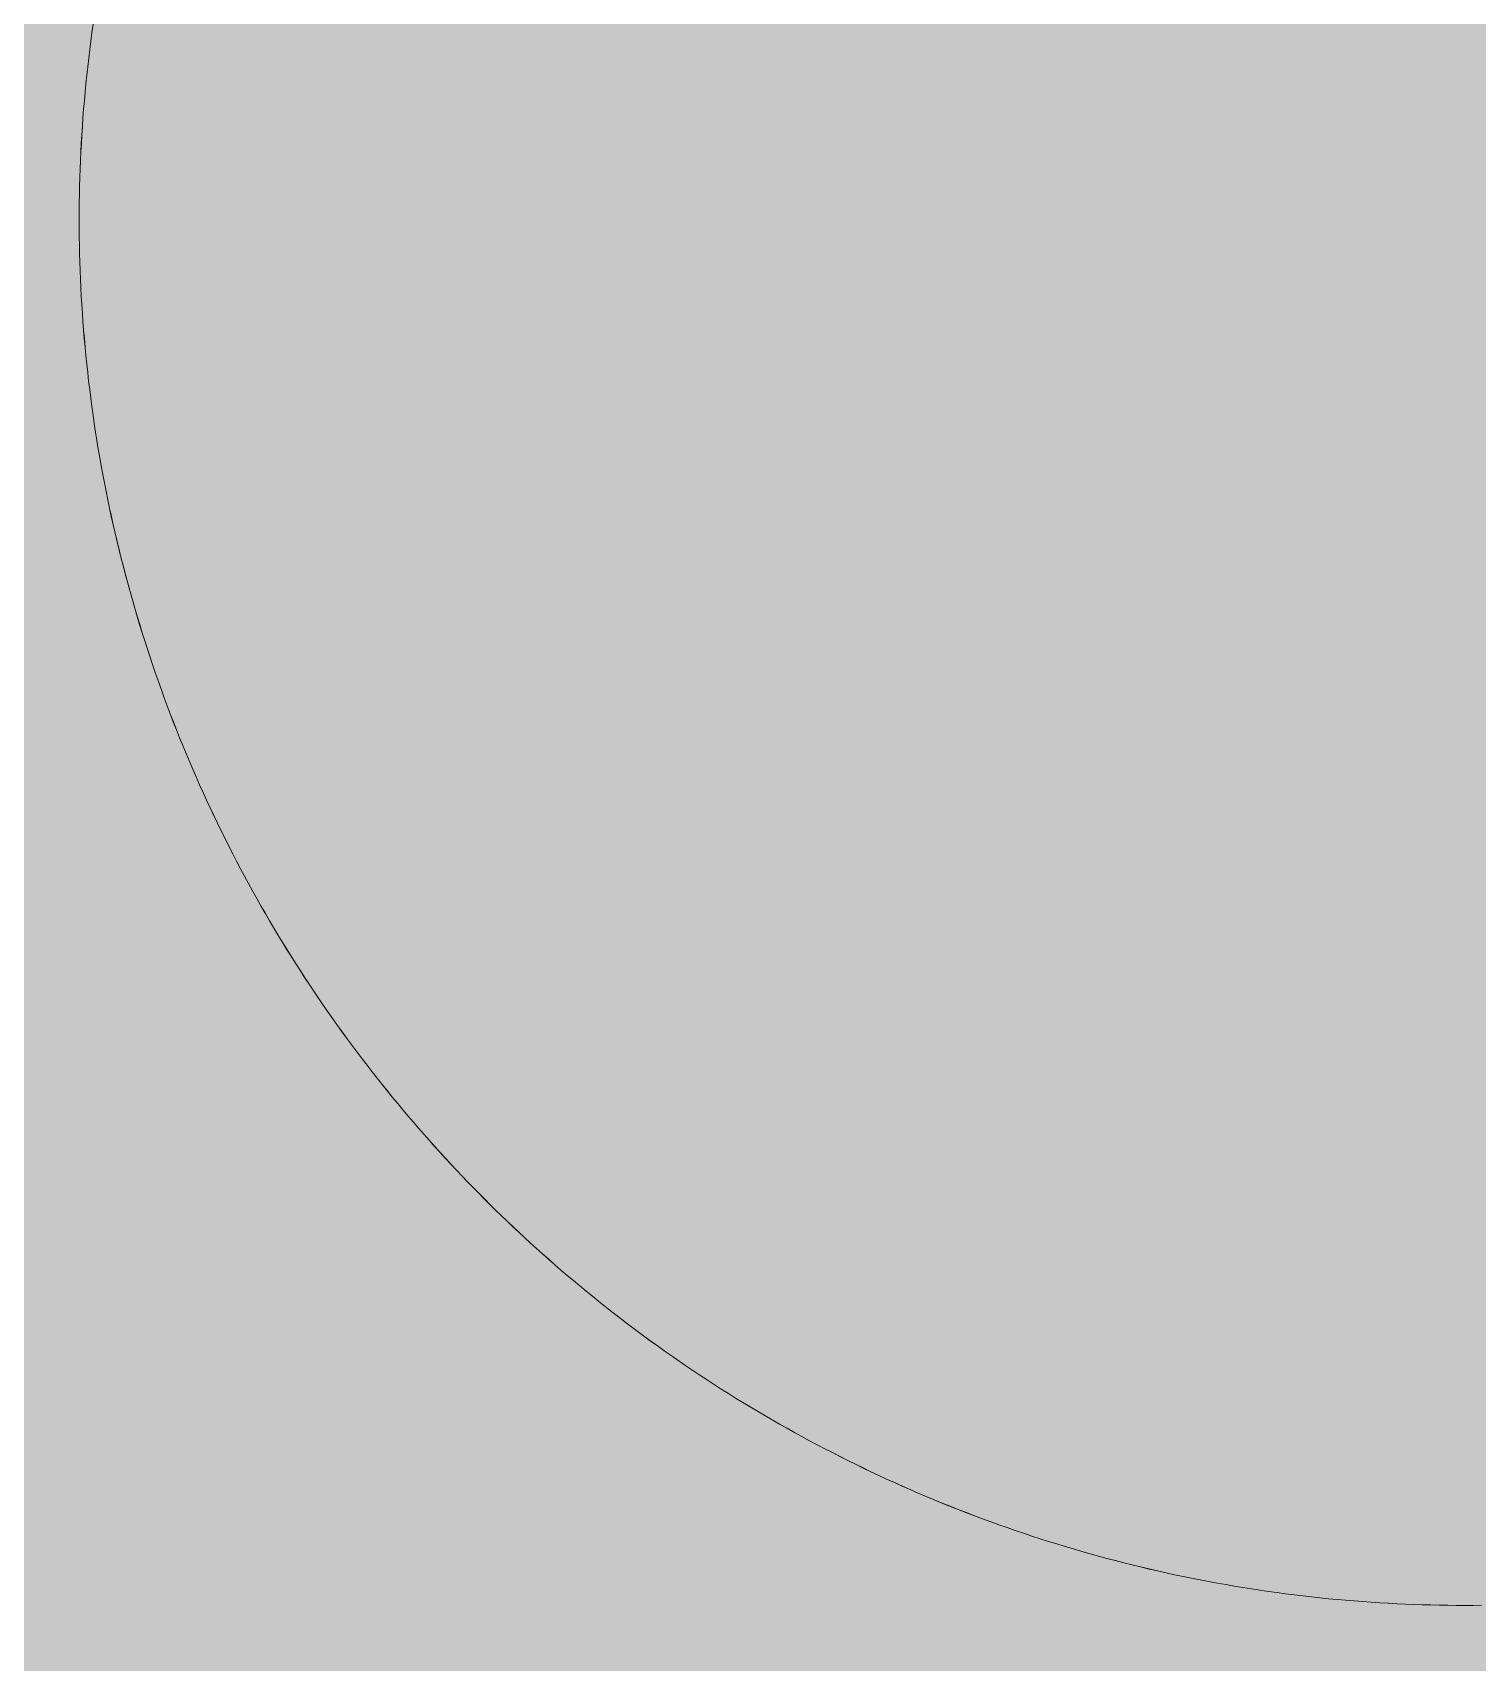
# Model space of a CAD drawing. Header units: millimetres. Extents: x 5622 to 8918, y 2044 to 6634.
# Drawn here: x 8590.203 to 8593.593, y 4436.941 to 4440.764 of the extents above; entities that cross this region are included whole.
import ezdxf

# ---------------------------------------------------------------- set-up
doc = ezdxf.new("R2010")
doc.units = ezdxf.units.MM
doc.linetypes.add('NASCOSTA', pattern=[9.525, 6.35, -3.175])
for name, color, linetype, lineweight in [('F_ARREDI', 7, 'Continuous', 5), ('F_FERRAMENTA', 253, 'Continuous', 5), ('F_MULTI laminato OPACO_retino', 1, 'Continuous', 5), ('F_Proiezioni', 253, 'NASCOSTA', 9)]:
    doc.layers.add(name, color=color, linetype=linetype, lineweight=lineweight)

# ---------------------------------------------------------------- blocks, each defined once
blk = doc.blocks.new("LIBRERIA_ingresso-living_sez._B.B'")
at = {"layer": 'F_MULTI laminato OPACO_retino', "true_color": 0x636466}
h = blk.add_hatch(color=251, dxfattribs=at)
h.dxf.hatch_style = 1
h.paths.add_polyline_path([(41313.1315, 11071.1262), (41913.1315, 11071.1262), (41913.1315, 13145.6262), (41313.1315, 13145.6262)])
at = {"layer": 'F_MULTI laminato OPACO_retino', "true_color": 0x939598}
h = blk.add_hatch(color=252, dxfattribs=at)
h.dxf.hatch_style = 1
h.paths.add_polyline_path([(41313.1315, 13145.6262), (41613.1315, 13145.6262), (41613.1315, 11071.1262), (41313.1315, 11071.1262)])
at = {"layer": 'F_Proiezioni', "color": 1}
for p, q in [((41585.9087, 11848.0433), (41585.9114, 11848.0633)), ((41585.9114, 11848.0633), (41585.9141, 11848.0833)), ((41585.9038, 11848.0034), (41585.9062, 11848.0234)), ((41585.9062, 11848.0234), (41585.9087, 11848.0433)), ((41585.8993, 11847.9634), (41585.9015, 11847.9834)), ((41585.9015, 11847.9834), (41585.9038, 11848.0034)), ((41585.8954, 11847.9234), (41585.8973, 11847.9434)), ((41585.8973, 11847.9434), (41585.8993, 11847.9634)), ((41585.8919, 11847.8834), (41585.8936, 11847.9034)), ((41585.8936, 11847.9034), (41585.8954, 11847.9234)), ((41585.889, 11847.8434), (41585.8904, 11847.8634)), ((41585.8904, 11847.8634), (41585.8919, 11847.8834)), ((41585.8865, 11847.8035), (41585.8877, 11847.8234)), ((41585.8877, 11847.8234), (41585.889, 11847.8434)), ((41585.8855, 11847.7835), (41585.8865, 11847.8035)), ((41585.8837, 11847.7436), (41585.8845, 11847.7636)), ((41585.8845, 11847.7636), (41585.8855, 11847.7835)), ((41585.8825, 11847.7038), (41585.8831, 11847.7237)), ((41585.8831, 11847.7237), (41585.8837, 11847.7436)), ((41585.8818, 11847.664), (41585.8821, 11847.6839)), ((41585.8821, 11847.6839), (41585.8825, 11847.7038)), ((41585.8815, 11847.6243), (41585.8816, 11847.6441)), ((41585.8816, 11847.6441), (41585.8818, 11847.664)), ((41585.8816, 11847.6045), (41585.8815, 11847.6243)), ((41585.8818, 11847.5846), (41585.8816, 11847.6045)), ((41585.8821, 11847.5648), (41585.8818, 11847.5846)), ((41585.8825, 11847.5449), (41585.8821, 11847.5648)), ((41585.8831, 11847.5251), (41585.8825, 11847.5449)), ((41585.8837, 11847.5052), (41585.8831, 11847.5251)), ((41585.8845, 11847.4853), (41585.8837, 11847.5052)), ((41585.8854, 11847.4654), (41585.8845, 11847.4853)), ((41585.8865, 11847.4454), (41585.8854, 11847.4654)), ((41585.8877, 11847.4255), (41585.8865, 11847.4454)), ((41585.8889, 11847.4056), (41585.8877, 11847.4255)), ((41585.8904, 11847.3856), (41585.8889, 11847.4056)), ((41585.8919, 11847.3657), (41585.8904, 11847.3856)), ((41585.8935, 11847.3457), (41585.8919, 11847.3657)), ((41585.8953, 11847.3257), (41585.8935, 11847.3457)), ((41585.8972, 11847.3058), (41585.8953, 11847.3257)), ((41585.8993, 11847.2858), (41585.8972, 11847.3058)), ((41585.9014, 11847.2659), (41585.8993, 11847.2858)), ((41585.9037, 11847.2459), (41585.9014, 11847.2659)), ((41585.9061, 11847.226), (41585.9037, 11847.2459)), ((41585.9086, 11847.206), (41585.9061, 11847.226)), ((41585.9112, 11847.1861), (41585.9086, 11847.206)), ((41585.914, 11847.1662), (41585.9112, 11847.1861)), ((41585.9169, 11847.1463), (41585.914, 11847.1662)), ((41585.9199, 11847.1264), (41585.9169, 11847.1463)), ((41585.9231, 11847.1065), (41585.9199, 11847.1264)), ((41585.9263, 11847.0866), (41585.9231, 11847.1065)), ((41585.9297, 11847.0667), (41585.9263, 11847.0866)), ((41585.9332, 11847.0469), (41585.9297, 11847.0667)), ((41585.9369, 11847.0271), (41585.9332, 11847.0469)), ((41585.9406, 11847.0073), (41585.9369, 11847.0271)), ((41585.9445, 11846.9875), (41585.9406, 11847.0073)), ((41585.9485, 11846.9677), (41585.9445, 11846.9875)), ((41585.9527, 11846.948), (41585.9485, 11846.9677)), ((41585.9569, 11846.9283), (41585.9527, 11846.948)), ((41585.9613, 11846.9086), (41585.9569, 11846.9283)), ((41585.9658, 11846.889), (41585.9613, 11846.9086)), ((41585.9704, 11846.8693), (41585.9658, 11846.889)), ((41585.9752, 11846.8497), (41585.9704, 11846.8693)), ((41585.9801, 11846.8302), (41585.9752, 11846.8497)), ((41585.9851, 11846.8106), (41585.9801, 11846.8302)), ((41585.9902, 11846.7911), (41585.9851, 11846.8106)), ((41585.9954, 11846.7716), (41585.9902, 11846.7911)), ((41586.0008, 11846.7522), (41585.9954, 11846.7716)), ((41586.0062, 11846.7328), (41586.0008, 11846.7522)), ((41586.0118, 11846.7134), (41586.0062, 11846.7328)), ((41586.0175, 11846.6941), (41586.0118, 11846.7134)), ((41586.0233, 11846.6748), (41586.0175, 11846.6941)), ((41586.0293, 11846.6556), (41586.0233, 11846.6748)), ((41586.0354, 11846.6364), (41586.0293, 11846.6556)), ((41586.0415, 11846.6172), (41586.0354, 11846.6364)), ((41586.0478, 11846.5981), (41586.0415, 11846.6172)), ((41586.0542, 11846.579), (41586.0478, 11846.5981)), ((41586.0608, 11846.56), (41586.0542, 11846.579)), ((41586.0674, 11846.541), (41586.0608, 11846.56)), ((41586.0742, 11846.5221), (41586.0674, 11846.541)), ((41586.081, 11846.5032), (41586.0742, 11846.5221)), ((41586.088, 11846.4844), (41586.081, 11846.5032)), ((41586.0951, 11846.4656), (41586.088, 11846.4844)), ((41586.1023, 11846.4469), (41586.0951, 11846.4656)), ((41586.1096, 11846.4282), (41586.1023, 11846.4469)), ((41586.1171, 11846.4096), (41586.1096, 11846.4282)), ((41586.1246, 11846.391), (41586.1171, 11846.4096)), ((41586.1323, 11846.3725), (41586.1246, 11846.391)), ((41586.14, 11846.3541), (41586.1323, 11846.3725)), ((41586.1479, 11846.3357), (41586.14, 11846.3541)), ((41586.1559, 11846.3174), (41586.1479, 11846.3357)), ((41586.164, 11846.2991), (41586.1559, 11846.3174)), ((41586.1722, 11846.2809), (41586.164, 11846.2991)), ((41586.1805, 11846.2627), (41586.1722, 11846.2809)), ((41586.1889, 11846.2447), (41586.1805, 11846.2627)), ((41586.1974, 11846.2266), (41586.1889, 11846.2447)), ((41586.2061, 11846.2087), (41586.1974, 11846.2266)), ((41586.2148, 11846.1908), (41586.2061, 11846.2087)), ((41586.2236, 11846.1729), (41586.2148, 11846.1908)), ((41586.2326, 11846.1552), (41586.2236, 11846.1729)), ((41586.2416, 11846.1375), (41586.2326, 11846.1552)), ((41586.2508, 11846.1198), (41586.2416, 11846.1375)), ((41586.26, 11846.1022), (41586.2508, 11846.1198)), ((41586.2693, 11846.0847), (41586.26, 11846.1022)), ((41586.2788, 11846.0673), (41586.2693, 11846.0847)), ((41586.2883, 11846.05), (41586.2788, 11846.0673)), ((41586.298, 11846.0327), (41586.2883, 11846.05)), ((41586.3077, 11846.0155), (41586.298, 11846.0327)), ((41586.3175, 11845.9983), (41586.3077, 11846.0155)), ((41586.3275, 11845.9812), (41586.3175, 11845.9983)), ((41586.3375, 11845.9642), (41586.3275, 11845.9812)), ((41586.3476, 11845.9473), (41586.3375, 11845.9642)), ((41586.3578, 11845.9305), (41586.3476, 11845.9473)), ((41586.3681, 11845.9137), (41586.3578, 11845.9305)), ((41586.3785, 11845.897), (41586.3681, 11845.9137)), ((41586.389, 11845.8804), (41586.3785, 11845.897)), ((41586.3996, 11845.8639), (41586.389, 11845.8804)), ((41586.4103, 11845.8474), (41586.3996, 11845.8639)), ((41586.421, 11845.8311), (41586.4103, 11845.8474)), ((41586.4319, 11845.8148), (41586.421, 11845.8311)), ((41586.4428, 11845.7986), (41586.4319, 11845.8148)), ((41586.4538, 11845.7825), (41586.4428, 11845.7986)), ((41586.4649, 11845.7664), (41586.4538, 11845.7825)), ((41586.4761, 11845.7505), (41586.4649, 11845.7664)), ((41586.4874, 11845.7346), (41586.4761, 11845.7505)), ((41586.4987, 11845.7188), (41586.4874, 11845.7346)), ((41586.5101, 11845.7032), (41586.4987, 11845.7188)), ((41586.5217, 11845.6876), (41586.5101, 11845.7032)), ((41586.5332, 11845.672), (41586.5217, 11845.6876)), ((41586.5449, 11845.6566), (41586.5332, 11845.672)), ((41586.5567, 11845.6413), (41586.5449, 11845.6566)), ((41586.5685, 11845.626), (41586.5567, 11845.6413)), ((41586.5804, 11845.6109), (41586.5685, 11845.626)), ((41586.5923, 11845.5958), (41586.5804, 11845.6109)), ((41586.6044, 11845.5808), (41586.5923, 11845.5958)), ((41586.6165, 11845.566), (41586.6044, 11845.5808)), ((41586.6286, 11845.5512), (41586.6165, 11845.566)), ((41586.6409, 11845.5365), (41586.6286, 11845.5512)), ((41586.6532, 11845.5219), (41586.6409, 11845.5365)), ((41586.6656, 11845.5074), (41586.6532, 11845.5219)), ((41586.678, 11845.493), (41586.6656, 11845.5074)), ((41586.6905, 11845.4787), (41586.678, 11845.493)), ((41586.7031, 11845.4645), (41586.6905, 11845.4787)), ((41586.7157, 11845.4503), (41586.7031, 11845.4645)), ((41586.7284, 11845.4363), (41586.7157, 11845.4503)), ((41586.7411, 11845.4224), (41586.7284, 11845.4363)), ((41586.7539, 11845.4086), (41586.7411, 11845.4224)), ((41586.7668, 11845.3949), (41586.7539, 11845.4086)), ((41586.7797, 11845.3813), (41586.7668, 11845.3949)), ((41586.7926, 11845.3677), (41586.7797, 11845.3813)), ((41586.8056, 11845.3543), (41586.7926, 11845.3677)), ((41586.8187, 11845.341), (41586.8056, 11845.3543)), ((41586.8318, 11845.3278), (41586.8187, 11845.341)), ((41586.845, 11845.3147), (41586.8318, 11845.3278)), ((41586.8583, 11845.3016), (41586.845, 11845.3147)), ((41586.8717, 11845.2885), (41586.8583, 11845.3016)), ((41586.8852, 11845.2756), (41586.8717, 11845.2885)), ((41586.8988, 11845.2626), (41586.8852, 11845.2756)), ((41586.9126, 11845.2497), (41586.8988, 11845.2626)), ((41586.9264, 11845.2369), (41586.9126, 11845.2497)), ((41586.9403, 11845.2241), (41586.9264, 11845.2369)), ((41586.9544, 11845.2113), (41586.9403, 11845.2241)), ((41586.9685, 11845.1987), (41586.9544, 11845.2113)), ((41586.9828, 11845.186), (41586.9685, 11845.1987)), ((41586.9971, 11845.1735), (41586.9828, 11845.186)), ((41587.0116, 11845.161), (41586.9971, 11845.1735)), ((41587.0261, 11845.1485), (41587.0116, 11845.161)), ((41587.0408, 11845.1361), (41587.0261, 11845.1485)), ((41587.0555, 11845.1238), (41587.0408, 11845.1361)), ((41587.0704, 11845.1115), (41587.0555, 11845.1238)), ((41587.0854, 11845.0993), (41587.0704, 11845.1115)), ((41587.1004, 11845.0872), (41587.0854, 11845.0993)), ((41587.1156, 11845.0751), (41587.1004, 11845.0872)), ((41587.1308, 11845.0631), (41587.1156, 11845.0751)), ((41587.1462, 11845.0512), (41587.1308, 11845.0631)), ((41587.1616, 11845.0394), (41587.1462, 11845.0512)), ((41587.1772, 11845.0276), (41587.1616, 11845.0394)), ((41587.1928, 11845.0159), (41587.1772, 11845.0276)), ((41587.2085, 11845.0043), (41587.1928, 11845.0159)), ((41587.2243, 11844.9927), (41587.2085, 11845.0043)), ((41587.2403, 11844.9813), (41587.2243, 11844.9927)), ((41587.2563, 11844.9699), (41587.2403, 11844.9813)), ((41587.2724, 11844.9586), (41587.2563, 11844.9699)), ((41587.2886, 11844.9473), (41587.2724, 11844.9586)), ((41587.3048, 11844.9362), (41587.2886, 11844.9473)), ((41587.3212, 11844.9252), (41587.3048, 11844.9362)), ((41587.3377, 11844.9142), (41587.3212, 11844.9252)), ((41587.3542, 11844.9033), (41587.3377, 11844.9142)), ((41587.3709, 11844.8925), (41587.3542, 11844.9033)), ((41587.3876, 11844.8818), (41587.3709, 11844.8925)), ((41587.4044, 11844.8712), (41587.3876, 11844.8818)), ((41587.4213, 11844.8607), (41587.4044, 11844.8712)), ((41587.4383, 11844.8502), (41587.4213, 11844.8607)), ((41587.4553, 11844.8399), (41587.4383, 11844.8502)), ((41587.4725, 11844.8297), (41587.4553, 11844.8399)), ((41587.4897, 11844.8195), (41587.4725, 11844.8297)), ((41587.507, 11844.8095), (41587.4897, 11844.8195)), ((41587.5244, 11844.7995), (41587.507, 11844.8095)), ((41587.5418, 11844.7897), (41587.5244, 11844.7995)), ((41587.5594, 11844.7799), (41587.5418, 11844.7897)), ((41587.577, 11844.7702), (41587.5594, 11844.7799)), ((41587.5947, 11844.7607), (41587.577, 11844.7702)), ((41587.6124, 11844.7512), (41587.5947, 11844.7607)), ((41587.6303, 11844.7419), (41587.6124, 11844.7512)), ((41587.6482, 11844.7326), (41587.6303, 11844.7419)), ((41587.6661, 11844.7234), (41587.6482, 11844.7326)), ((41587.6842, 11844.7144), (41587.6661, 11844.7234)), ((41587.7023, 11844.7055), (41587.6842, 11844.7144)), ((41587.7204, 11844.6966), (41587.7023, 11844.7055)), ((41587.7387, 11844.6879), (41587.7204, 11844.6966)), ((41587.757, 11844.6793), (41587.7387, 11844.6879)), ((41587.7754, 11844.6708), (41587.757, 11844.6793)), ((41587.7938, 11844.6624), (41587.7754, 11844.6708)), ((41587.8123, 11844.6541), (41587.7938, 11844.6624)), ((41587.8309, 11844.6459), (41587.8123, 11844.6541)), ((41587.8495, 11844.6378), (41587.8309, 11844.6459)), ((41587.8682, 11844.6299), (41587.8495, 11844.6378)), ((41587.8869, 11844.622), (41587.8682, 11844.6299)), ((41587.9057, 11844.6143), (41587.8869, 11844.622)), ((41587.9246, 11844.6067), (41587.9057, 11844.6143)), ((41587.9435, 11844.5992), (41587.9246, 11844.6067)), ((41587.9625, 11844.5918), (41587.9435, 11844.5992)), ((41587.9815, 11844.5846), (41587.9625, 11844.5918)), ((41588.0006, 11844.5774), (41587.9815, 11844.5846)), ((41588.0197, 11844.5704), (41588.0006, 11844.5774)), ((41588.0389, 11844.5635), (41588.0197, 11844.5704)), ((41588.0581, 11844.5567), (41588.0389, 11844.5635)), ((41588.0774, 11844.55), (41588.0581, 11844.5567)), ((41588.0967, 11844.5435), (41588.0774, 11844.55)), ((41588.1161, 11844.537), (41588.0967, 11844.5435)), ((41588.1355, 11844.5307), (41588.1161, 11844.537)), ((41588.1549, 11844.5245), (41588.1355, 11844.5307)), ((41588.1744, 11844.5185), (41588.1549, 11844.5245)), ((41588.194, 11844.5125), (41588.1744, 11844.5185)), ((41588.2135, 11844.5067), (41588.194, 11844.5125)), ((41588.2332, 11844.501), (41588.2135, 11844.5067)), ((41588.2528, 11844.4954), (41588.2332, 11844.501)), ((41588.2725, 11844.4899), (41588.2528, 11844.4954)), ((41588.2922, 11844.4846), (41588.2725, 11844.4899)), ((41588.3119, 11844.4794), (41588.2922, 11844.4846)), ((41588.3317, 11844.4743), (41588.3119, 11844.4794)), ((41588.3515, 11844.4693), (41588.3317, 11844.4743)), ((41588.3714, 11844.4645), (41588.3515, 11844.4693)), ((41588.3912, 11844.4597), (41588.3714, 11844.4645)), ((41588.4111, 11844.4551), (41588.3912, 11844.4597)), ((41588.431, 11844.4507), (41588.4111, 11844.4551)), ((41588.451, 11844.4463), (41588.431, 11844.4507)), ((41588.4709, 11844.4421), (41588.451, 11844.4463)), ((41588.4909, 11844.438), (41588.4709, 11844.4421)), ((41588.5109, 11844.4341), (41588.4909, 11844.438)), ((41588.5309, 11844.4303), (41588.5109, 11844.4341)), ((41588.5509, 11844.4266), (41588.5309, 11844.4303)), ((41588.5709, 11844.423), (41588.5509, 11844.4266)), ((41588.591, 11844.4196), (41588.5709, 11844.423)), ((41588.6111, 11844.4162), (41588.591, 11844.4196)), ((41588.6311, 11844.4131), (41588.6111, 11844.4162)), ((41588.6512, 11844.41), (41588.6311, 11844.4131)), ((41588.6713, 11844.4071), (41588.6512, 11844.41)), ((41588.6914, 11844.4043), (41588.6713, 11844.4071)), ((41588.7115, 11844.4016), (41588.6914, 11844.4043)), ((41588.7316, 11844.399), (41588.7115, 11844.4016)), ((41588.7517, 11844.3966), (41588.7316, 11844.399)), ((41588.7718, 11844.3943), (41588.7517, 11844.3966)), ((41588.7919, 11844.3921), (41588.7718, 11844.3943)), ((41588.812, 11844.3901), (41588.7919, 11844.3921)), ((41588.832, 11844.3882), (41588.812, 11844.3901)), ((41588.8521, 11844.3864), (41588.832, 11844.3882)), ((41588.8722, 11844.3847), (41588.8521, 11844.3864)), ((41588.8922, 11844.3832), (41588.8722, 11844.3847)), ((41588.9123, 11844.3817), (41588.8922, 11844.3832)), ((41588.9323, 11844.3804), (41588.9123, 11844.3817)), ((41588.9523, 11844.3793), (41588.9323, 11844.3804)), ((41588.9723, 11844.3782), (41588.9523, 11844.3793)), ((41588.9923, 11844.3773), (41588.9723, 11844.3782)), ((41589.0123, 11844.3765), (41588.9923, 11844.3773)), ((41589.0322, 11844.3758), (41589.0123, 11844.3765)), ((41589.0521, 11844.3753), (41589.0322, 11844.3758)), ((41589.072, 11844.3748), (41589.0521, 11844.3753)), ((41589.0919, 11844.3745), (41589.072, 11844.3748)), ((41589.1117, 11844.3743), (41589.0919, 11844.3745)), ((41589.1315, 11844.3743), (41589.1117, 11844.3743)), ((41589.1315, 11844.3743), (41589.1513, 11844.3743)), ((41589.1513, 11844.3743), (41589.1712, 11844.3745))]:
    blk.add_line(p, q, dxfattribs=at)

msp = doc.modelspace()

# ---------------------------------------------------------------- linework, layer by layer
at = {"layer": 'F_FERRAMENTA', "linetype": 'NASCOSTA'}
for p, q in [((8590.3374, 4440.7239), (8590.3399, 4440.7439)), ((8590.3399, 4440.7439), (8590.3426, 4440.7639)), ((8590.3327, 4440.6839), (8590.335, 4440.7039)), ((8590.335, 4440.7039), (8590.3374, 4440.7239)), ((8590.3285, 4440.6439), (8590.3306, 4440.6639)), ((8590.3306, 4440.6639), (8590.3327, 4440.6839)), ((8590.3248, 4440.6039), (8590.3266, 4440.6239)), ((8590.3266, 4440.6239), (8590.3285, 4440.6439)), ((8590.3216, 4440.564), (8590.3232, 4440.584)), ((8590.3232, 4440.584), (8590.3248, 4440.6039)), ((8590.3202, 4440.544), (8590.3216, 4440.564)), ((8590.3178, 4440.504), (8590.3189, 4440.524)), ((8590.3189, 4440.524), (8590.3202, 4440.544)), ((8590.3158, 4440.4641), (8590.3167, 4440.4841)), ((8590.3167, 4440.4841), (8590.3178, 4440.504)), ((8590.3143, 4440.4242), (8590.315, 4440.4442)), ((8590.315, 4440.4442), (8590.3158, 4440.4641)), ((8590.3133, 4440.3844), (8590.3138, 4440.4043)), ((8590.3138, 4440.4043), (8590.3143, 4440.4242)), ((8590.3128, 4440.3447), (8590.313, 4440.3645)), ((8590.313, 4440.3645), (8590.3133, 4440.3844)), ((8590.3128, 4440.3248), (8590.3128, 4440.3447)), ((8590.3128, 4440.305), (8590.3128, 4440.3248)), ((8590.313, 4440.2852), (8590.3128, 4440.305)), ((8590.3133, 4440.2654), (8590.313, 4440.2852)), ((8590.3138, 4440.2455), (8590.3133, 4440.2654)), ((8590.3143, 4440.2256), (8590.3138, 4440.2455)), ((8590.315, 4440.2057), (8590.3143, 4440.2256)), ((8590.3158, 4440.1858), (8590.315, 4440.2057)), ((8590.3167, 4440.1659), (8590.3158, 4440.1858)), ((8590.3177, 4440.146), (8590.3167, 4440.1659)), ((8590.3189, 4440.126), (8590.3177, 4440.146)), ((8590.3202, 4440.1061), (8590.3189, 4440.126)), ((8590.3216, 4440.0862), (8590.3202, 4440.1061)), ((8590.3231, 4440.0662), (8590.3216, 4440.0862)), ((8590.3248, 4440.0462), (8590.3231, 4440.0662)), ((8590.3266, 4440.0263), (8590.3248, 4440.0462)), ((8590.3285, 4440.0063), (8590.3266, 4440.0263)), ((8590.3305, 4439.9864), (8590.3285, 4440.0063)), ((8590.3326, 4439.9664), (8590.3305, 4439.9864)), ((8590.3349, 4439.9465), (8590.3326, 4439.9664)), ((8590.3373, 4439.9265), (8590.3349, 4439.9465)), ((8590.3398, 4439.9066), (8590.3373, 4439.9265)), ((8590.3425, 4439.8866), (8590.3398, 4439.9066)), ((8590.3453, 4439.8667), (8590.3425, 4439.8866)), ((8590.3482, 4439.8468), (8590.3453, 4439.8667)), ((8590.3512, 4439.8269), (8590.3482, 4439.8468)), ((8590.3543, 4439.807), (8590.3512, 4439.8269)), ((8590.3576, 4439.7871), (8590.3543, 4439.807)), ((8590.361, 4439.7673), (8590.3576, 4439.7871)), ((8590.3645, 4439.7474), (8590.361, 4439.7673)), ((8590.3681, 4439.7276), (8590.3645, 4439.7474)), ((8590.3719, 4439.7078), (8590.3681, 4439.7276)), ((8590.3758, 4439.688), (8590.3719, 4439.7078)), ((8590.3798, 4439.6683), (8590.3758, 4439.688)), ((8590.3839, 4439.6486), (8590.3798, 4439.6683)), ((8590.3882, 4439.6288), (8590.3839, 4439.6486)), ((8590.3926, 4439.6092), (8590.3882, 4439.6288)), ((8590.3971, 4439.5895), (8590.3926, 4439.6092)), ((8590.4017, 4439.5699), (8590.3971, 4439.5895)), ((8590.4064, 4439.5503), (8590.4017, 4439.5699)), ((8590.4113, 4439.5307), (8590.4064, 4439.5503)), ((8590.4163, 4439.5112), (8590.4113, 4439.5307)), ((8590.4214, 4439.4917), (8590.4163, 4439.5112)), ((8590.4266, 4439.4722), (8590.4214, 4439.4917)), ((8590.432, 4439.4528), (8590.4266, 4439.4722)), ((8590.4375, 4439.4334), (8590.432, 4439.4528)), ((8590.4431, 4439.414), (8590.4375, 4439.4334)), ((8590.4488, 4439.3947), (8590.4431, 4439.414)), ((8590.4546, 4439.3754), (8590.4488, 4439.3947)), ((8590.4605, 4439.3561), (8590.4546, 4439.3754)), ((8590.4666, 4439.3369), (8590.4605, 4439.3561)), ((8590.4728, 4439.3178), (8590.4666, 4439.3369)), ((8590.4791, 4439.2987), (8590.4728, 4439.3178)), ((8590.4855, 4439.2796), (8590.4791, 4439.2987)), ((8590.492, 4439.2606), (8590.4855, 4439.2796)), ((8590.4986, 4439.2416), (8590.492, 4439.2606)), ((8590.5054, 4439.2226), (8590.4986, 4439.2416)), ((8590.5123, 4439.2038), (8590.5054, 4439.2226)), ((8590.5192, 4439.1849), (8590.5123, 4439.2038)), ((8590.5263, 4439.1662), (8590.5192, 4439.1849)), ((8590.5336, 4439.1474), (8590.5263, 4439.1662)), ((8590.5409, 4439.1288), (8590.5336, 4439.1474)), ((8590.5483, 4439.1101), (8590.5409, 4439.1288)), ((8590.5558, 4439.0916), (8590.5483, 4439.1101)), ((8590.5635, 4439.0731), (8590.5558, 4439.0916)), ((8590.5713, 4439.0546), (8590.5635, 4439.0731)), ((8590.5791, 4439.0363), (8590.5713, 4439.0546)), ((8590.5871, 4439.0179), (8590.5791, 4439.0363)), ((8590.5952, 4438.9997), (8590.5871, 4439.0179)), ((8590.6034, 4438.9814), (8590.5952, 4438.9997)), ((8590.6117, 4438.9633), (8590.6034, 4438.9814)), ((8590.6201, 4438.9452), (8590.6117, 4438.9633)), ((8590.6287, 4438.9272), (8590.6201, 4438.9452)), ((8590.6373, 4438.9092), (8590.6287, 4438.9272)), ((8590.646, 4438.8913), (8590.6373, 4438.9092)), ((8590.6549, 4438.8735), (8590.646, 4438.8913)), ((8590.6638, 4438.8557), (8590.6549, 4438.8735)), ((8590.6729, 4438.838), (8590.6638, 4438.8557)), ((8590.682, 4438.8204), (8590.6729, 4438.838)), ((8590.6912, 4438.8028), (8590.682, 4438.8204)), ((8590.7006, 4438.7853), (8590.6912, 4438.8028)), ((8590.71, 4438.7679), (8590.7006, 4438.7853)), ((8590.7196, 4438.7505), (8590.71, 4438.7679)), ((8590.7292, 4438.7332), (8590.7196, 4438.7505)), ((8590.739, 4438.716), (8590.7292, 4438.7332)), ((8590.7488, 4438.6989), (8590.739, 4438.716)), ((8590.7587, 4438.6818), (8590.7488, 4438.6989)), ((8590.7687, 4438.6648), (8590.7587, 4438.6818)), ((8590.7789, 4438.6479), (8590.7687, 4438.6648)), ((8590.7891, 4438.631), (8590.7789, 4438.6479)), ((8590.7994, 4438.6143), (8590.7891, 4438.631)), ((8590.8098, 4438.5976), (8590.7994, 4438.6143)), ((8590.8203, 4438.581), (8590.8098, 4438.5976)), ((8590.8308, 4438.5644), (8590.8203, 4438.581)), ((8590.8415, 4438.548), (8590.8308, 4438.5644)), ((8590.8523, 4438.5316), (8590.8415, 4438.548)), ((8590.8631, 4438.5153), (8590.8523, 4438.5316)), ((8590.874, 4438.4991), (8590.8631, 4438.5153)), ((8590.885, 4438.483), (8590.874, 4438.4991)), ((8590.8962, 4438.467), (8590.885, 4438.483)), ((8590.9073, 4438.451), (8590.8962, 4438.467)), ((8590.9186, 4438.4352), (8590.9073, 4438.451)), ((8590.93, 4438.4194), (8590.9186, 4438.4352)), ((8590.9414, 4438.4037), (8590.93, 4438.4194)), ((8590.9529, 4438.3881), (8590.9414, 4438.4037)), ((8590.9645, 4438.3726), (8590.9529, 4438.3881)), ((8590.9762, 4438.3572), (8590.9645, 4438.3726)), ((8590.9879, 4438.3418), (8590.9762, 4438.3572)), ((8590.9997, 4438.3266), (8590.9879, 4438.3418)), ((8591.0116, 4438.3114), (8590.9997, 4438.3266)), ((8591.0236, 4438.2964), (8591.0116, 4438.3114)), ((8591.0356, 4438.2814), (8591.0236, 4438.2964)), ((8591.0477, 4438.2665), (8591.0356, 4438.2814)), ((8591.0599, 4438.2517), (8591.0477, 4438.2665)), ((8591.0721, 4438.237), (8591.0599, 4438.2517)), ((8591.0844, 4438.2224), (8591.0721, 4438.237)), ((8591.0968, 4438.2079), (8591.0844, 4438.2224)), ((8591.1092, 4438.1935), (8591.0968, 4438.2079)), ((8591.1217, 4438.1792), (8591.1092, 4438.1935)), ((8591.1343, 4438.165), (8591.1217, 4438.1792)), ((8591.1469, 4438.1509), (8591.1343, 4438.165)), ((8591.1596, 4438.1369), (8591.1469, 4438.1509)), ((8591.1724, 4438.123), (8591.1596, 4438.1369)), ((8591.1851, 4438.1091), (8591.1724, 4438.123)), ((8591.198, 4438.0954), (8591.1851, 4438.1091)), ((8591.2109, 4438.0818), (8591.198, 4438.0954)), ((8591.2239, 4438.0683), (8591.2109, 4438.0818)), ((8591.2369, 4438.0549), (8591.2239, 4438.0683)), ((8591.2499, 4438.0416), (8591.2369, 4438.0549)), ((8591.2631, 4438.0283), (8591.2499, 4438.0416)), ((8591.2762, 4438.0152), (8591.2631, 4438.0283)), ((8591.2895, 4438.0021), (8591.2762, 4438.0152)), ((8591.3029, 4437.9891), (8591.2895, 4438.0021)), ((8591.3165, 4437.9761), (8591.3029, 4437.9891)), ((8591.3301, 4437.9632), (8591.3165, 4437.9761)), ((8591.3438, 4437.9503), (8591.3301, 4437.9632)), ((8591.3576, 4437.9374), (8591.3438, 4437.9503)), ((8591.3716, 4437.9246), (8591.3576, 4437.9374)), ((8591.3856, 4437.9119), (8591.3716, 4437.9246)), ((8591.3998, 4437.8992), (8591.3856, 4437.9119)), ((8591.414, 4437.8866), (8591.3998, 4437.8992)), ((8591.4284, 4437.874), (8591.414, 4437.8866)), ((8591.4428, 4437.8615), (8591.4284, 4437.874)), ((8591.4574, 4437.849), (8591.4428, 4437.8615)), ((8591.472, 4437.8367), (8591.4574, 4437.849)), ((8591.4868, 4437.8243), (8591.472, 4437.8367)), ((8591.5016, 4437.8121), (8591.4868, 4437.8243)), ((8591.5166, 4437.7999), (8591.5016, 4437.8121)), ((8591.5317, 4437.7877), (8591.5166, 4437.7999)), ((8591.5468, 4437.7757), (8591.5317, 4437.7877)), ((8591.5621, 4437.7637), (8591.5468, 4437.7757)), ((8591.5774, 4437.7518), (8591.5621, 4437.7637)), ((8591.5929, 4437.7399), (8591.5774, 4437.7518)), ((8591.6084, 4437.7281), (8591.5929, 4437.7399)), ((8591.624, 4437.7164), (8591.6084, 4437.7281)), ((8591.6398, 4437.7048), (8591.624, 4437.7164)), ((8591.6556, 4437.6933), (8591.6398, 4437.7048)), ((8591.6715, 4437.6818), (8591.6556, 4437.6933)), ((8591.6875, 4437.6704), (8591.6715, 4437.6818)), ((8591.7036, 4437.6591), (8591.6875, 4437.6704)), ((8591.7198, 4437.6479), (8591.7036, 4437.6591)), ((8591.7361, 4437.6367), (8591.7198, 4437.6479)), ((8591.7525, 4437.6257), (8591.7361, 4437.6367)), ((8591.7689, 4437.6147), (8591.7525, 4437.6257)), ((8591.7855, 4437.6038), (8591.7689, 4437.6147)), ((8591.8021, 4437.5931), (8591.7855, 4437.6038)), ((8591.8188, 4437.5824), (8591.8021, 4437.5931)), ((8591.8357, 4437.5717), (8591.8188, 4437.5824)), ((8591.8526, 4437.5612), (8591.8357, 4437.5717)), ((8591.8695, 4437.5508), (8591.8526, 4437.5612)), ((8591.8866, 4437.5405), (8591.8695, 4437.5508)), ((8591.9037, 4437.5302), (8591.8866, 4437.5405)), ((8591.921, 4437.5201), (8591.9037, 4437.5302)), ((8591.9383, 4437.51), (8591.921, 4437.5201)), ((8591.9556, 4437.5001), (8591.9383, 4437.51)), ((8591.9731, 4437.4902), (8591.9556, 4437.5001)), ((8591.9906, 4437.4804), (8591.9731, 4437.4902)), ((8592.0082, 4437.4708), (8591.9906, 4437.4804)), ((8592.0259, 4437.4612), (8592.0082, 4437.4708)), ((8592.0437, 4437.4518), (8592.0259, 4437.4612)), ((8592.0615, 4437.4424), (8592.0437, 4437.4518)), ((8592.0794, 4437.4331), (8592.0615, 4437.4424)), ((8592.0974, 4437.424), (8592.0794, 4437.4331)), ((8592.1154, 4437.4149), (8592.0974, 4437.424)), ((8592.1335, 4437.406), (8592.1154, 4437.4149)), ((8592.1517, 4437.3972), (8592.1335, 4437.406)), ((8592.1699, 4437.3884), (8592.1517, 4437.3972)), ((8592.1882, 4437.3798), (8592.1699, 4437.3884)), ((8592.2066, 4437.3713), (8592.1882, 4437.3798)), ((8592.2251, 4437.3629), (8592.2066, 4437.3713)), ((8592.2436, 4437.3546), (8592.2251, 4437.3629)), ((8592.2621, 4437.3464), (8592.2436, 4437.3546)), ((8592.2807, 4437.3384), (8592.2621, 4437.3464)), ((8592.2994, 4437.3304), (8592.2807, 4437.3384)), ((8592.3182, 4437.3226), (8592.2994, 4437.3304)), ((8592.337, 4437.3149), (8592.3182, 4437.3226)), ((8592.3558, 4437.3073), (8592.337, 4437.3149)), ((8592.3747, 4437.2998), (8592.3558, 4437.3073)), ((8592.3937, 4437.2924), (8592.3747, 4437.2998)), ((8592.4127, 4437.2851), (8592.3937, 4437.2924)), ((8592.4318, 4437.278), (8592.4127, 4437.2851)), ((8592.4509, 4437.271), (8592.4318, 4437.278)), ((8592.4701, 4437.264), (8592.4509, 4437.271)), ((8592.4893, 4437.2573), (8592.4701, 4437.264)), ((8592.5086, 4437.2506), (8592.4893, 4437.2573)), ((8592.5279, 4437.244), (8592.5086, 4437.2506)), ((8592.5473, 4437.2376), (8592.5279, 4437.244)), ((8592.5667, 4437.2313), (8592.5473, 4437.2376)), ((8592.5862, 4437.2251), (8592.5667, 4437.2313)), ((8592.6057, 4437.219), (8592.5862, 4437.2251)), ((8592.6252, 4437.2131), (8592.6057, 4437.219)), ((8592.6448, 4437.2072), (8592.6252, 4437.2131)), ((8592.6644, 4437.2015), (8592.6448, 4437.2072)), ((8592.684, 4437.1959), (8592.6644, 4437.2015)), ((8592.7037, 4437.1905), (8592.684, 4437.1959)), ((8592.7234, 4437.1851), (8592.7037, 4437.1905)), ((8592.7432, 4437.1799), (8592.7234, 4437.1851)), ((8592.763, 4437.1748), (8592.7432, 4437.1799)), ((8592.7828, 4437.1698), (8592.763, 4437.1748)), ((8592.8026, 4437.165), (8592.7828, 4437.1698)), ((8592.8225, 4437.1603), (8592.8026, 4437.165)), ((8592.8424, 4437.1557), (8592.8225, 4437.1603)), ((8592.8623, 4437.1512), (8592.8424, 4437.1557)), ((8592.8822, 4437.1469), (8592.8623, 4437.1512)), ((8592.9022, 4437.1427), (8592.8822, 4437.1469)), ((8592.9221, 4437.1386), (8592.9022, 4437.1427)), ((8592.9421, 4437.1346), (8592.9221, 4437.1386)), ((8592.9621, 4437.1308), (8592.9421, 4437.1346)), ((8592.9822, 4437.1271), (8592.9621, 4437.1308)), ((8593.0022, 4437.1235), (8592.9822, 4437.1271)), ((8593.0222, 4437.1201), (8593.0022, 4437.1235)), ((8593.0423, 4437.1168), (8593.0222, 4437.1201)), ((8593.0624, 4437.1136), (8593.0423, 4437.1168)), ((8593.0825, 4437.1105), (8593.0624, 4437.1136)), ((8593.1025, 4437.1076), (8593.0825, 4437.1105)), ((8593.1226, 4437.1048), (8593.1025, 4437.1076)), ((8593.1427, 4437.1021), (8593.1226, 4437.1048)), ((8593.1628, 4437.0996), (8593.1427, 4437.1021)), ((8593.1829, 4437.0972), (8593.1628, 4437.0996)), ((8593.203, 4437.0949), (8593.1829, 4437.0972)), ((8593.2231, 4437.0927), (8593.203, 4437.0949)), ((8593.2432, 4437.0906), (8593.2231, 4437.0927)), ((8593.2633, 4437.0887), (8593.2432, 4437.0906)), ((8593.2834, 4437.0869), (8593.2633, 4437.0887)), ((8593.3034, 4437.0852), (8593.2834, 4437.0869)), ((8593.3235, 4437.0837), (8593.3034, 4437.0852)), ((8593.3435, 4437.0823), (8593.3235, 4437.0837)), ((8593.3636, 4437.081), (8593.3435, 4437.0823)), ((8593.3836, 4437.0798), (8593.3636, 4437.081)), ((8593.4036, 4437.0788), (8593.3836, 4437.0798)), ((8593.4235, 4437.0778), (8593.4036, 4437.0788)), ((8593.4435, 4437.077), (8593.4235, 4437.0778)), ((8593.4634, 4437.0764), (8593.4435, 4437.077)), ((8593.4834, 4437.0758), (8593.4634, 4437.0764)), ((8593.5033, 4437.0754), (8593.4834, 4437.0758)), ((8593.5231, 4437.0751), (8593.5033, 4437.0754)), ((8593.543, 4437.0749), (8593.5231, 4437.0751)), ((8593.5628, 4437.0748), (8593.543, 4437.0749)), ((8593.5628, 4437.0748), (8593.5826, 4437.0749)), ((8593.5826, 4437.0749), (8593.6024, 4437.0751))]:
    msp.add_line(p, q, dxfattribs=at)

# ---------------------------------------------------------------- block references
at = {"layer": 'F_ARREDI'}
msp.add_blockref("LIBRERIA_ingresso-living_sez._B.B'", (-32995.5688, -7407.2995), dxfattribs=at)

doc.saveas('drawing.dxf')
